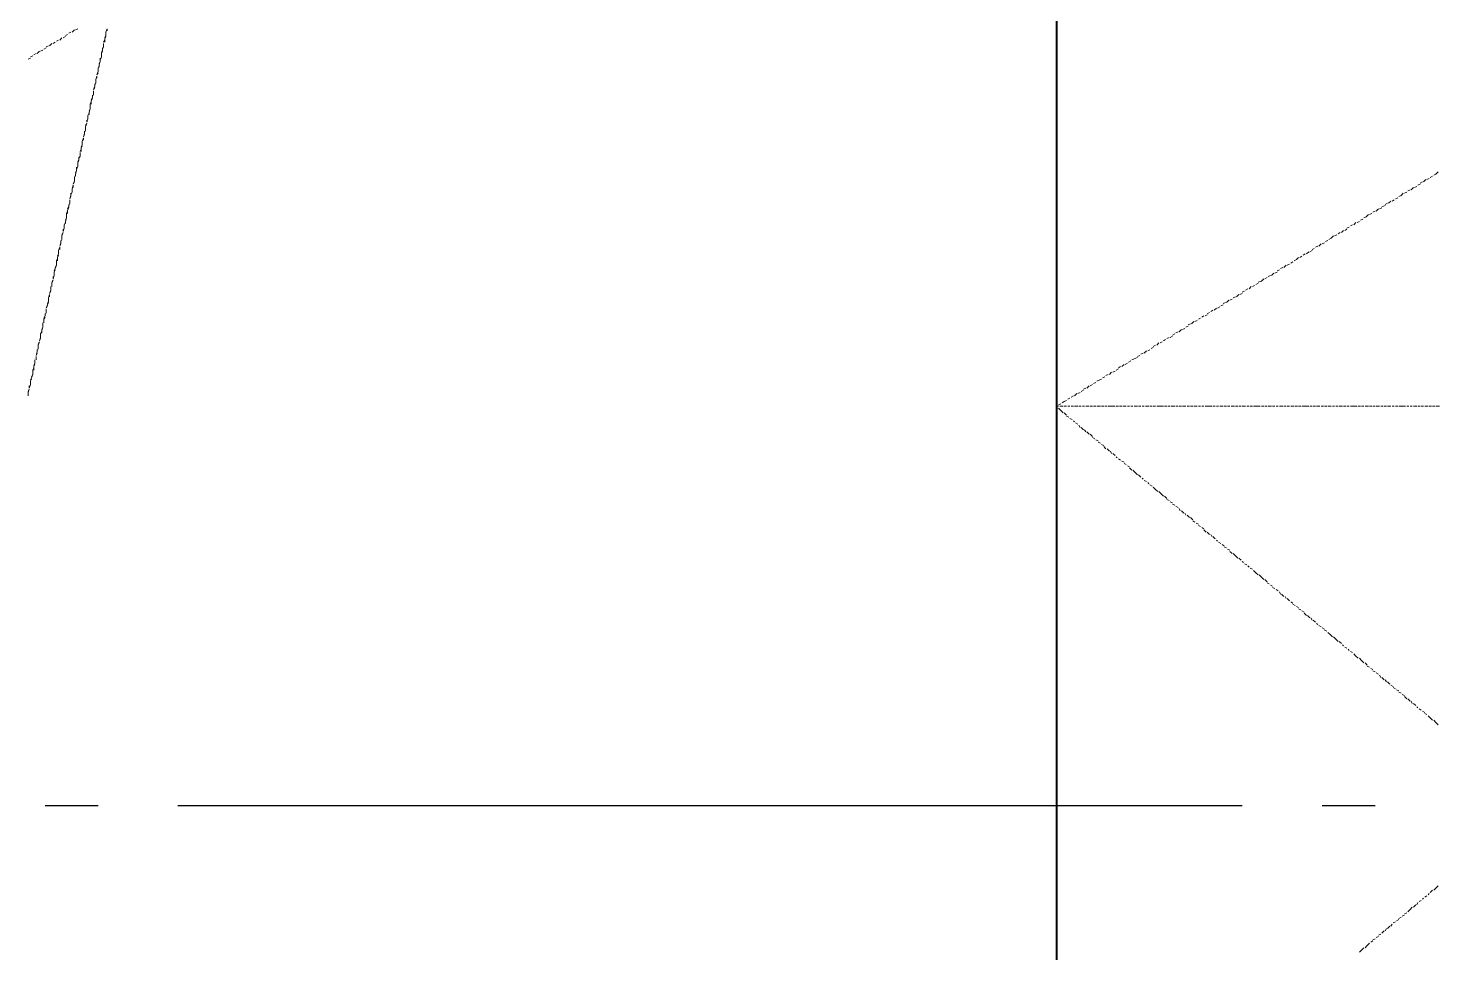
# Model space of a CAD drawing. Extents: x 8 to 21351, y 0 to 420.
# Drawn here: x 15822.68 to 15849.2, y 200.54 to 217.92 of the extents above; entities that cross this region are included whole.
import ezdxf

# ---------------------------------------------------------------- set-up
doc = ezdxf.new("R2010")
doc.units = 0

msp = doc.modelspace()

# ---------------------------------------------------------------- linework, layer by layer
at = {"color": 7, "lineweight": 40}
msp.add_line((15842.009, 262.065), (15842.009, 174.561), dxfattribs=at)
at = {"lineweight": 25}
for p, q in [((15842.009, 221.911), (15842.009, 201.909)), ((15823.996, 203.306), (15823.001, 203.306)), ((15845.502, 203.306), (15825.499, 203.306)), ((15847.999, 203.306), (15847.004, 203.306))]:
    msp.add_line(p, q, dxfattribs=at)
at = {"color": 7, "lineweight": 5}
for p, q in [((15823.213, 217.678), (15823.255, 217.699)), ((15823.277, 217.699), (15823.319, 217.742)), ((15823.34, 217.742), (15823.382, 217.763)), ((15823.382, 217.784), (15823.425, 217.805)), ((15823.446, 217.826), (15823.488, 217.847)), ((15823.509, 217.847), (15823.552, 217.89)), ((15823.573, 217.89), (15823.615, 217.911)), ((15824.102, 217.657), (15824.123, 217.699)), ((15824.144, 217.784), (15824.123, 217.742)), ((15824.123, 217.72), (15824.144, 217.763)), ((15824.123, 217.72), (15824.123, 217.657)), ((15824.144, 217.847), (15824.166, 217.911)), ((15824.144, 217.847), (15824.144, 217.805)), ((15824.144, 217.784), (15824.144, 217.826)), ((15824.166, 217.911), (15824.166, 217.869)), ((15842.009, 217.911), (15842.009, 217.847)), ((15842.009, 217.826), (15842.009, 217.784)), ((15842.009, 217.763), (15842.009, 217.72)), ((15842.009, 217.699), (15842.009, 217.636)), ((15822.726, 217.382), (15822.769, 217.403)), ((15822.79, 217.424), (15822.832, 217.445)), ((15822.853, 217.445), (15822.896, 217.488)), ((15822.917, 217.488), (15822.959, 217.509)), ((15822.98, 217.53), (15823.023, 217.551)), ((15823.023, 217.572), (15823.065, 217.593)), ((15823.086, 217.593), (15823.128, 217.636)), ((15823.15, 217.636), (15823.192, 217.657)), ((15824.081, 217.509), (15824.06, 217.466)), ((15824.06, 217.445), (15824.081, 217.488)), ((15824.06, 217.445), (15824.06, 217.382)), ((15824.06, 217.382), (15824.06, 217.424)), ((15824.102, 217.572), (15824.081, 217.53)), ((15824.081, 217.509), (15824.081, 217.551)), ((15824.102, 217.572), (15824.102, 217.636)), ((15824.102, 217.636), (15824.102, 217.593)), ((15842.009, 217.636), (15842.009, 217.572)), ((15842.009, 217.551), (15842.009, 217.509)), ((15842.009, 217.488), (15842.009, 217.445)), ((15842.009, 217.424), (15842.009, 217.361)), ((15822.684, 217.339), (15822.726, 217.361)), ((15823.996, 217.17), (15824.017, 217.212)), ((15823.996, 217.17), (15823.996, 217.128)), ((15823.996, 217.107), (15823.996, 217.149)), ((15824.017, 217.233), (15824.039, 217.297)), ((15824.039, 217.297), (15824.017, 217.255)), ((15824.017, 217.233), (15824.017, 217.191)), ((15824.06, 217.382), (15824.039, 217.318)), ((15824.039, 217.297), (15824.039, 217.361)), ((15842.009, 217.339), (15842.009, 217.297)), ((15842.009, 217.276), (15842.009, 217.233)), ((15842.009, 217.212), (15842.009, 217.149)), ((15842.009, 217.128), (15842.009, 217.085)), ((15823.954, 216.895), (15823.933, 216.852)), ((15823.933, 216.831), (15823.933, 216.874)), ((15823.954, 216.958), (15823.975, 217.022)), ((15823.954, 216.958), (15823.954, 216.916)), ((15823.954, 216.895), (15823.954, 216.937)), ((15823.996, 217.107), (15823.975, 217.043)), ((15823.975, 217.043), (15823.996, 217.085)), ((15823.975, 217.022), (15823.975, 216.98)), ((15842.009, 217.064), (15842.009, 217.022)), ((15842.009, 217.001), (15842.009, 216.937)), ((15842.009, 216.916), (15842.009, 216.874)), ((15823.89, 216.62), (15823.869, 216.577)), ((15823.869, 216.556), (15823.89, 216.599)), ((15823.912, 216.683), (15823.89, 216.641)), ((15823.89, 216.62), (15823.89, 216.662)), ((15823.933, 216.831), (15823.912, 216.768)), ((15823.912, 216.768), (15823.933, 216.81)), ((15823.912, 216.683), (15823.912, 216.747)), ((15823.912, 216.747), (15823.912, 216.704)), ((15842.009, 216.852), (15842.009, 216.81)), ((15842.009, 216.789), (15842.009, 216.726)), ((15842.009, 216.726), (15842.009, 216.662)), ((15842.009, 216.641), (15842.009, 216.599)), ((15823.827, 216.345), (15823.848, 216.408)), ((15823.848, 216.408), (15823.827, 216.366)), ((15823.827, 216.345), (15823.827, 216.302)), ((15823.848, 216.493), (15823.869, 216.535)), ((15823.848, 216.493), (15823.848, 216.429)), ((15823.848, 216.408), (15823.848, 216.471)), ((15823.869, 216.556), (15823.869, 216.493)), ((15842.009, 216.577), (15842.009, 216.535)), ((15842.009, 216.514), (15842.009, 216.45)), ((15842.009, 216.429), (15842.009, 216.387)), ((15842.009, 216.366), (15842.009, 216.323)), ((15823.763, 216.069), (15823.785, 216.133)), ((15823.785, 216.133), (15823.763, 216.09)), ((15823.763, 216.069), (15823.763, 216.027)), ((15823.806, 216.218), (15823.785, 216.154)), ((15823.785, 216.154), (15823.785, 216.196)), ((15823.806, 216.281), (15823.827, 216.323)), ((15823.806, 216.281), (15823.806, 216.239)), ((15823.806, 216.218), (15823.806, 216.26)), ((15842.009, 216.302), (15842.009, 216.239)), ((15842.009, 216.218), (15842.009, 216.175)), ((15842.009, 216.154), (15842.009, 216.112)), ((15842.009, 216.09), (15842.009, 216.027)), ((15823.7, 215.794), (15823.721, 215.858)), ((15823.742, 215.942), (15823.721, 215.879)), ((15823.721, 215.879), (15823.742, 215.921)), ((15823.721, 215.858), (15823.721, 215.815)), ((15823.763, 216.006), (15823.742, 215.964)), ((15823.742, 215.942), (15823.742, 215.985)), ((15823.763, 216.006), (15823.763, 216.048)), ((15842.009, 216.006), (15842.009, 215.964)), ((15842.009, 215.942), (15842.009, 215.9)), ((15842.009, 215.879), (15842.009, 215.815)), ((15842.009, 215.815), (15842.009, 215.752)), ((15823.658, 215.604), (15823.679, 215.646)), ((15823.658, 215.519), (15823.658, 215.583)), ((15823.658, 215.583), (15823.658, 215.54)), ((15823.7, 215.731), (15823.679, 215.688)), ((15823.679, 215.667), (15823.7, 215.709)), ((15823.679, 215.667), (15823.679, 215.604)), ((15823.7, 215.794), (15823.7, 215.752)), ((15823.7, 215.731), (15823.7, 215.773)), ((15842.009, 215.731), (15842.009, 215.688)), ((15842.009, 215.667), (15842.009, 215.625)), ((15842.009, 215.604), (15842.009, 215.54)), ((15823.615, 215.328), (15823.594, 215.265)), ((15823.594, 215.244), (15823.594, 215.307)), ((15823.636, 215.456), (15823.615, 215.413)), ((15823.615, 215.392), (15823.636, 215.434)), ((15823.615, 215.392), (15823.615, 215.328)), ((15823.615, 215.328), (15823.615, 215.371)), ((15823.658, 215.519), (15823.636, 215.477)), ((15823.636, 215.456), (15823.636, 215.498)), ((15842.009, 215.519), (15842.009, 215.477)), ((15842.009, 215.456), (15842.009, 215.413)), ((15842.009, 215.392), (15842.009, 215.328)), ((15842.009, 215.307), (15842.009, 215.265)), ((15823.552, 215.053), (15823.531, 214.99)), ((15823.531, 214.99), (15823.552, 215.032)), ((15823.552, 215.117), (15823.573, 215.159)), ((15823.552, 215.117), (15823.552, 215.075)), ((15823.552, 215.053), (15823.552, 215.096)), ((15823.573, 215.18), (15823.594, 215.244)), ((15823.594, 215.244), (15823.573, 215.202)), ((15823.573, 215.18), (15823.573, 215.138)), ((15842.009, 215.244), (15842.009, 215.202)), ((15842.009, 215.18), (15842.009, 215.117)), ((15842.009, 215.096), (15842.009, 215.053)), ((15842.009, 215.032), (15842.009, 214.99)), ((15848.846, 215.011), (15848.888, 215.032)), ((15848.909, 215.032), (15848.952, 215.075)), ((15848.973, 215.075), (15849.015, 215.096)), ((15849.036, 215.117), (15849.079, 215.138)), ((15849.1, 215.159), (15849.142, 215.18)), ((15849.142, 215.18), (15849.185, 215.223)), ((15823.488, 214.778), (15823.467, 214.715)), ((15823.467, 214.715), (15823.488, 214.757)), ((15823.509, 214.842), (15823.488, 214.799)), ((15823.488, 214.778), (15823.488, 214.821)), ((15823.509, 214.905), (15823.531, 214.969)), ((15823.509, 214.905), (15823.509, 214.863)), ((15823.509, 214.842), (15823.509, 214.884)), ((15823.531, 214.969), (15823.531, 214.926)), ((15842.009, 214.969), (15842.009, 214.905)), ((15842.009, 214.905), (15842.009, 214.842)), ((15842.009, 214.821), (15842.009, 214.778)), ((15842.009, 214.757), (15842.009, 214.715)), ((15848.444, 214.757), (15848.486, 214.778)), ((15848.486, 214.778), (15848.528, 214.821)), ((15848.55, 214.821), (15848.592, 214.842)), ((15848.613, 214.863), (15848.655, 214.884)), ((15848.677, 214.884), (15848.719, 214.926)), ((15848.74, 214.926), (15848.782, 214.947)), ((15848.804, 214.969), (15848.846, 214.99)), ((15823.404, 214.44), (15823.425, 214.482)), ((15823.446, 214.566), (15823.425, 214.524)), ((15823.425, 214.503), (15823.446, 214.545)), ((15823.425, 214.503), (15823.425, 214.44)), ((15823.467, 214.63), (15823.446, 214.588)), ((15823.446, 214.566), (15823.446, 214.609)), ((15823.467, 214.63), (15823.467, 214.693)), ((15823.467, 214.693), (15823.467, 214.651)), ((15842.009, 214.693), (15842.009, 214.63)), ((15842.009, 214.609), (15842.009, 214.566)), ((15842.009, 214.545), (15842.009, 214.503)), ((15842.009, 214.482), (15842.009, 214.418)), ((15847.957, 214.461), (15847.999, 214.482)), ((15848.02, 214.482), (15848.063, 214.524)), ((15848.084, 214.524), (15848.126, 214.545)), ((15848.126, 214.566), (15848.19, 214.588)), ((15848.19, 214.609), (15848.232, 214.63)), ((15848.253, 214.63), (15848.296, 214.672)), ((15848.317, 214.672), (15848.359, 214.693)), ((15848.38, 214.715), (15848.423, 214.736)), ((15823.361, 214.228), (15823.382, 214.27)), ((15823.361, 214.228), (15823.361, 214.185)), ((15823.382, 214.291), (15823.404, 214.355)), ((15823.404, 214.355), (15823.382, 214.312)), ((15823.382, 214.291), (15823.382, 214.249)), ((15823.404, 214.44), (15823.404, 214.376)), ((15823.404, 214.355), (15823.404, 214.418)), ((15842.009, 214.397), (15842.009, 214.355)), ((15842.009, 214.334), (15842.009, 214.291)), ((15842.009, 214.27), (15842.009, 214.207)), ((15847.534, 214.207), (15847.576, 214.228)), ((15847.597, 214.228), (15847.639, 214.27)), ((15847.661, 214.27), (15847.703, 214.291)), ((15847.724, 214.312), (15847.766, 214.334)), ((15847.788, 214.355), (15847.83, 214.376)), ((15847.83, 214.376), (15847.872, 214.418)), ((15847.893, 214.418), (15847.936, 214.44)), ((15823.319, 213.953), (15823.298, 213.91)), ((15823.319, 214.016), (15823.34, 214.08)), ((15823.34, 214.08), (15823.319, 214.037)), ((15823.319, 214.016), (15823.319, 213.974)), ((15823.319, 213.953), (15823.319, 213.995)), ((15823.361, 214.164), (15823.34, 214.101)), ((15823.34, 214.101), (15823.34, 214.143)), ((15823.361, 214.164), (15823.361, 214.207)), ((15842.009, 214.185), (15842.009, 214.143)), ((15842.009, 214.122), (15842.009, 214.08)), ((15842.009, 214.059), (15842.009, 213.995)), ((15842.009, 213.995), (15842.009, 213.931)), ((15847.131, 213.953), (15847.174, 213.974)), ((15847.174, 213.974), (15847.216, 214.016)), ((15847.237, 214.016), (15847.28, 214.037)), ((15847.301, 214.059), (15847.343, 214.08)), ((15847.364, 214.08), (15847.407, 214.122)), ((15847.428, 214.122), (15847.47, 214.143)), ((15847.47, 214.164), (15847.512, 214.185)), ((15823.255, 213.741), (15823.277, 213.804)), ((15823.255, 213.741), (15823.255, 213.699)), ((15823.255, 213.678), (15823.255, 213.72)), ((15823.298, 213.889), (15823.277, 213.826)), ((15823.277, 213.826), (15823.298, 213.868)), ((15823.277, 213.804), (15823.277, 213.762)), ((15823.298, 213.889), (15823.298, 213.931)), ((15842.009, 213.91), (15842.009, 213.868)), ((15842.009, 213.847), (15842.009, 213.804)), ((15842.009, 213.783), (15842.009, 213.72)), ((15842.009, 213.699), (15842.009, 213.656)), ((15846.708, 213.678), (15846.75, 213.72)), ((15846.772, 213.72), (15846.814, 213.741)), ((15846.814, 213.762), (15846.856, 213.783)), ((15846.877, 213.804), (15846.92, 213.826)), ((15846.941, 213.826), (15846.983, 213.868)), ((15847.004, 213.868), (15847.047, 213.889)), ((15847.068, 213.91), (15847.11, 213.931)), ((15823.192, 213.402), (15823.213, 213.466)), ((15823.213, 213.466), (15823.192, 213.423)), ((15823.213, 213.55), (15823.234, 213.593)), ((15823.213, 213.55), (15823.213, 213.487)), ((15823.213, 213.466), (15823.213, 213.529)), ((15823.255, 213.678), (15823.234, 213.635)), ((15823.234, 213.614), (15823.255, 213.656)), ((15823.234, 213.614), (15823.234, 213.55)), ((15842.009, 213.635), (15842.009, 213.593)), ((15842.009, 213.572), (15842.009, 213.508)), ((15842.009, 213.487), (15842.009, 213.445)), ((15842.009, 213.423), (15842.009, 213.381)), ((15846.221, 213.402), (15846.264, 213.423)), ((15846.285, 213.423), (15846.327, 213.466)), ((15846.348, 213.466), (15846.391, 213.487)), ((15846.412, 213.508), (15846.454, 213.529)), ((15846.475, 213.55), (15846.518, 213.572)), ((15846.518, 213.572), (15846.56, 213.614)), ((15846.581, 213.614), (15846.623, 213.635)), ((15846.645, 213.656), (15846.687, 213.678)), ((15823.128, 213.127), (15823.15, 213.191)), ((15823.15, 213.191), (15823.128, 213.148)), ((15823.171, 213.275), (15823.15, 213.212)), ((15823.15, 213.212), (15823.15, 213.254)), ((15823.192, 213.402), (15823.171, 213.36)), ((15823.171, 213.339), (15823.192, 213.381)), ((15823.171, 213.339), (15823.171, 213.297)), ((15823.171, 213.275), (15823.171, 213.318)), ((15842.009, 213.36), (15842.009, 213.297)), ((15842.009, 213.275), (15842.009, 213.233)), ((15842.009, 213.212), (15842.009, 213.169)), ((15845.798, 213.148), (15845.861, 213.169)), ((15845.861, 213.169), (15845.904, 213.212)), ((15845.925, 213.212), (15845.967, 213.233)), ((15845.988, 213.254), (15846.031, 213.275)), ((15846.052, 213.275), (15846.094, 213.318)), ((15846.115, 213.318), (15846.158, 213.339)), ((15846.158, 213.36), (15846.2, 213.381)), ((15823.065, 212.852), (15823.086, 212.916)), ((15823.107, 213), (15823.086, 212.937)), ((15823.086, 212.937), (15823.107, 212.979)), ((15823.086, 212.916), (15823.086, 212.873)), ((15823.107, 213.064), (15823.107, 213.021)), ((15823.107, 213), (15823.107, 213.042)), ((15823.128, 213.127), (15823.128, 213.085)), ((15823.128, 213.064), (15823.128, 213.106)), ((15842.009, 213.148), (15842.009, 213.085)), ((15842.009, 213.085), (15842.009, 213.021)), ((15842.009, 213), (15842.009, 212.958)), ((15842.009, 212.937), (15842.009, 212.894)), ((15845.396, 212.873), (15845.438, 212.916)), ((15845.459, 212.916), (15845.502, 212.937)), ((15845.502, 212.958), (15845.544, 212.979)), ((15845.565, 213), (15845.607, 213.021)), ((15845.629, 213.021), (15845.671, 213.064)), ((15845.692, 213.064), (15845.734, 213.085)), ((15845.756, 213.106), (15845.798, 213.127)), ((15823.044, 212.725), (15823.023, 212.661)), ((15823.023, 212.661), (15823.044, 212.704)), ((15823.023, 212.577), (15823.023, 212.64)), ((15823.023, 212.64), (15823.023, 212.598)), ((15823.065, 212.788), (15823.044, 212.746)), ((15823.044, 212.725), (15823.065, 212.767)), ((15823.065, 212.852), (15823.065, 212.81)), ((15823.065, 212.788), (15823.065, 212.831)), ((15842.009, 212.873), (15842.009, 212.81)), ((15842.009, 212.788), (15842.009, 212.746)), ((15842.009, 212.725), (15842.009, 212.683)), ((15842.009, 212.661), (15842.009, 212.598)), ((15844.972, 212.619), (15845.015, 212.661)), ((15845.036, 212.661), (15845.078, 212.683)), ((15845.099, 212.704), (15845.142, 212.725)), ((15845.142, 212.746), (15845.184, 212.767)), ((15845.205, 212.767), (15845.248, 212.81)), ((15845.269, 212.81), (15845.311, 212.831)), ((15845.332, 212.852), (15845.375, 212.873)), ((15822.959, 212.386), (15822.959, 212.323)), ((15822.959, 212.302), (15822.959, 212.365)), ((15823.001, 212.513), (15822.98, 212.471)), ((15822.98, 212.45), (15823.001, 212.492)), ((15822.98, 212.45), (15822.98, 212.386)), ((15822.98, 212.386), (15822.98, 212.429)), ((15823.023, 212.577), (15823.001, 212.535)), ((15823.001, 212.513), (15823.001, 212.556)), ((15842.009, 212.577), (15842.009, 212.535)), ((15842.009, 212.513), (15842.009, 212.471)), ((15842.009, 212.45), (15842.009, 212.386)), ((15842.009, 212.365), (15842.009, 212.323)), ((15844.486, 212.344), (15844.528, 212.365)), ((15844.549, 212.365), (15844.591, 212.407)), ((15844.613, 212.407), (15844.655, 212.429)), ((15844.676, 212.45), (15844.718, 212.471)), ((15844.74, 212.492), (15844.782, 212.513)), ((15844.803, 212.513), (15844.845, 212.535)), ((15844.845, 212.556), (15844.888, 212.577)), ((15844.909, 212.598), (15844.951, 212.619)), ((15822.917, 212.111), (15822.896, 212.048)), ((15822.896, 212.048), (15822.917, 212.09)), ((15822.917, 212.175), (15822.938, 212.217)), ((15822.917, 212.175), (15822.917, 212.132)), ((15822.917, 212.111), (15822.917, 212.154)), ((15822.938, 212.238), (15822.959, 212.302)), ((15822.959, 212.302), (15822.938, 212.259)), ((15822.938, 212.238), (15822.938, 212.196)), ((15842.009, 212.302), (15842.009, 212.259)), ((15842.009, 212.238), (15842.009, 212.175)), ((15842.009, 212.175), (15842.009, 212.111)), ((15842.009, 212.09), (15842.009, 212.048)), ((15844.083, 212.09), (15844.126, 212.111)), ((15844.147, 212.111), (15844.189, 212.132)), ((15844.189, 212.154), (15844.232, 212.175)), ((15844.253, 212.196), (15844.295, 212.217)), ((15844.316, 212.217), (15844.359, 212.259)), ((15844.38, 212.259), (15844.422, 212.28)), ((15844.443, 212.302), (15844.486, 212.323)), ((15822.853, 211.836), (15822.832, 211.773)), ((15822.874, 211.899), (15822.853, 211.857)), ((15822.853, 211.836), (15822.853, 211.878)), ((15822.874, 211.963), (15822.896, 212.026)), ((15822.896, 212.026), (15822.874, 211.984)), ((15822.874, 211.963), (15822.874, 211.921)), ((15822.874, 211.899), (15822.874, 211.942)), ((15842.009, 212.026), (15842.009, 211.984)), ((15842.009, 211.963), (15842.009, 211.899)), ((15842.009, 211.878), (15842.009, 211.836)), ((15843.66, 211.815), (15843.702, 211.857)), ((15843.724, 211.857), (15843.766, 211.878)), ((15843.787, 211.899), (15843.829, 211.921)), ((15843.829, 211.942), (15843.872, 211.963)), ((15843.893, 211.963), (15843.935, 212.005)), ((15843.956, 212.005), (15843.999, 212.026)), ((15844.02, 212.048), (15844.062, 212.069)), ((15822.811, 211.624), (15822.79, 211.582)), ((15822.79, 211.561), (15822.811, 211.603)), ((15822.79, 211.561), (15822.79, 211.497)), ((15822.811, 211.688), (15822.811, 211.645)), ((15822.811, 211.624), (15822.811, 211.667)), ((15822.832, 211.773), (15822.853, 211.815)), ((15822.832, 211.688), (15822.832, 211.751)), ((15822.832, 211.751), (15822.832, 211.709)), ((15842.009, 211.815), (15842.009, 211.773)), ((15842.009, 211.751), (15842.009, 211.688)), ((15842.009, 211.667), (15842.009, 211.624)), ((15842.009, 211.603), (15842.009, 211.561)), ((15843.173, 211.54), (15843.216, 211.561)), ((15843.237, 211.561), (15843.279, 211.603)), ((15843.3, 211.603), (15843.343, 211.624)), ((15843.364, 211.645), (15843.406, 211.667)), ((15843.427, 211.688), (15843.47, 211.709)), ((15843.47, 211.709), (15843.533, 211.73)), ((15843.533, 211.751), (15843.575, 211.773)), ((15843.597, 211.794), (15843.639, 211.815)), ((15822.747, 211.349), (15822.726, 211.307)), ((15822.726, 211.286), (15822.747, 211.328)), ((15822.747, 211.349), (15822.769, 211.413)), ((15822.769, 211.413), (15822.747, 211.37)), ((15822.769, 211.497), (15822.79, 211.54)), ((15822.769, 211.497), (15822.769, 211.434)), ((15822.769, 211.413), (15822.769, 211.476)), ((15842.009, 211.54), (15842.009, 211.476)), ((15842.009, 211.455), (15842.009, 211.413)), ((15842.009, 211.392), (15842.009, 211.349)), ((15842.009, 211.328), (15842.009, 211.264)), ((15842.771, 211.286), (15842.813, 211.307)), ((15842.813, 211.307), (15842.856, 211.328)), ((15842.877, 211.349), (15842.919, 211.37)), ((15842.94, 211.392), (15842.983, 211.413)), ((15843.004, 211.413), (15843.046, 211.455)), ((15843.067, 211.455), (15843.11, 211.476)), ((15843.131, 211.497), (15843.173, 211.518)), ((15822.684, 211.074), (15822.705, 211.137)), ((15822.705, 211.137), (15822.684, 211.095)), ((15822.684, 211.074), (15822.684, 211.032)), ((15822.684, 211.011), (15822.684, 211.053)), ((15822.726, 211.222), (15822.705, 211.159)), ((15822.705, 211.159), (15822.705, 211.201)), ((15822.726, 211.286), (15822.726, 211.243)), ((15822.726, 211.222), (15822.726, 211.264)), ((15842.009, 211.264), (15842.009, 211.201)), ((15842.009, 211.18), (15842.009, 211.137)), ((15842.009, 211.116), (15842.009, 211.074)), ((15842.009, 211.053), (15842.009, 210.989)), ((15842.348, 211.011), (15842.39, 211.053)), ((15842.411, 211.053), (15842.454, 211.074)), ((15842.475, 211.095), (15842.517, 211.116)), ((15842.517, 211.137), (15842.559, 211.159)), ((15842.581, 211.159), (15842.623, 211.201)), ((15842.644, 211.201), (15842.686, 211.222)), ((15842.708, 211.243), (15842.75, 211.264)), ((15842.009, 210.968), (15842.009, 210.926)), ((15842.009, 210.905), (15842.009, 210.862)), ((15842.009, 210.841), (15842.009, 210.778)), ((15842.009, 210.82), (15842.051, 210.82)), ((15842.03, 210.778), (15842.009, 210.82)), ((15842.009, 210.82), (15842.03, 210.82)), ((15842.051, 210.841), (15842.094, 210.862)), ((15842.094, 210.735), (15842.051, 210.778)), ((15842.073, 210.82), (15842.136, 210.82)), ((15842.115, 210.883), (15842.157, 210.905)), ((15842.157, 210.905), (15842.2, 210.926)), ((15842.157, 210.82), (15842.2, 210.82)), ((15842.221, 210.947), (15842.263, 210.968)), ((15842.221, 210.82), (15842.263, 210.82)), ((15842.284, 210.989), (15842.327, 211.011)), ((15842.284, 210.82), (15842.327, 210.82)), ((15842.348, 210.82), (15842.411, 210.82)), ((15842.432, 210.82), (15842.475, 210.82)), ((15842.496, 210.82), (15842.538, 210.82)), ((15842.559, 210.82), (15842.623, 210.82)), ((15842.644, 210.82), (15842.686, 210.82)), ((15842.708, 210.82), (15842.75, 210.82)), ((15842.771, 210.82), (15842.835, 210.82)), ((15842.856, 210.82), (15842.898, 210.82)), ((15842.919, 210.82), (15842.962, 210.82)), ((15842.983, 210.82), (15843.046, 210.82)), ((15843.046, 210.82), (15843.11, 210.82)), ((15843.131, 210.82), (15843.173, 210.82)), ((15843.194, 210.82), (15843.237, 210.82)), ((15843.258, 210.82), (15843.321, 210.82)), ((15843.343, 210.82), (15843.385, 210.82)), ((15843.406, 210.82), (15843.448, 210.82)), ((15843.47, 210.82), (15843.533, 210.82)), ((15843.554, 210.82), (15843.597, 210.82)), ((15843.618, 210.82), (15843.66, 210.82)), ((15843.681, 210.82), (15843.745, 210.82)), ((15843.766, 210.82), (15843.808, 210.82)), ((15843.829, 210.82), (15843.872, 210.82)), ((15843.893, 210.82), (15843.956, 210.82)), ((15843.956, 210.82), (15844.02, 210.82)), ((15844.041, 210.82), (15844.083, 210.82)), ((15844.105, 210.82), (15844.147, 210.82)), ((15844.168, 210.82), (15844.232, 210.82)), ((15844.253, 210.82), (15844.295, 210.82)), ((15844.316, 210.82), (15844.359, 210.82)), ((15844.38, 210.82), (15844.443, 210.82)), ((15844.464, 210.82), (15844.507, 210.82)), ((15844.528, 210.82), (15844.57, 210.82)), ((15844.591, 210.82), (15844.655, 210.82)), ((15844.676, 210.82), (15844.718, 210.82)), ((15844.74, 210.82), (15844.782, 210.82)), ((15844.803, 210.82), (15844.867, 210.82)), ((15844.867, 210.82), (15844.93, 210.82)), ((15844.951, 210.82), (15844.994, 210.82)), ((15845.015, 210.82), (15845.057, 210.82)), ((15845.078, 210.82), (15845.142, 210.82)), ((15845.163, 210.82), (15845.205, 210.82)), ((15845.226, 210.82), (15845.269, 210.82)), ((15845.29, 210.82), (15845.353, 210.82)), ((15845.375, 210.82), (15845.417, 210.82)), ((15845.438, 210.82), (15845.48, 210.82)), ((15845.502, 210.82), (15845.565, 210.82)), ((15845.586, 210.82), (15845.629, 210.82)), ((15845.65, 210.82), (15845.692, 210.82)), ((15845.713, 210.82), (15845.777, 210.82)), ((15845.777, 210.82), (15845.84, 210.82)), ((15845.861, 210.82), (15845.904, 210.82)), ((15845.925, 210.82), (15845.967, 210.82)), ((15845.988, 210.82), (15846.052, 210.82)), ((15846.073, 210.82), (15846.115, 210.82)), ((15846.137, 210.82), (15846.179, 210.82)), ((15846.2, 210.82), (15846.264, 210.82)), ((15846.285, 210.82), (15846.327, 210.82)), ((15846.348, 210.82), (15846.391, 210.82)), ((15846.412, 210.82), (15846.475, 210.82)), ((15846.496, 210.82), (15846.539, 210.82)), ((15846.56, 210.82), (15846.602, 210.82)), ((15846.623, 210.82), (15846.687, 210.82)), ((15846.687, 210.82), (15846.75, 210.82)), ((15846.772, 210.82), (15846.814, 210.82)), ((15846.835, 210.82), (15846.877, 210.82)), ((15846.899, 210.82), (15846.962, 210.82)), ((15846.983, 210.82), (15847.026, 210.82)), ((15847.047, 210.82), (15847.089, 210.82)), ((15847.11, 210.82), (15847.174, 210.82)), ((15847.195, 210.82), (15847.237, 210.82)), ((15847.258, 210.82), (15847.301, 210.82)), ((15847.322, 210.82), (15847.385, 210.82)), ((15847.407, 210.82), (15847.449, 210.82)), ((15847.47, 210.82), (15847.512, 210.82)), ((15847.534, 210.82), (15847.597, 210.82)), ((15847.597, 210.82), (15847.661, 210.82)), ((15847.682, 210.82), (15847.724, 210.82)), ((15847.745, 210.82), (15847.788, 210.82)), ((15847.809, 210.82), (15847.872, 210.82)), ((15847.893, 210.82), (15847.936, 210.82)), ((15847.957, 210.82), (15847.999, 210.82)), ((15848.02, 210.82), (15848.084, 210.82)), ((15848.105, 210.82), (15848.147, 210.82)), ((15848.169, 210.82), (15848.211, 210.82)), ((15848.232, 210.82), (15848.296, 210.82)), ((15848.317, 210.82), (15848.359, 210.82)), ((15848.38, 210.82), (15848.423, 210.82)), ((15848.444, 210.82), (15848.507, 210.82)), ((15848.507, 210.82), (15848.571, 210.82)), ((15848.592, 210.82), (15848.634, 210.82)), ((15848.655, 210.82), (15848.698, 210.82)), ((15848.719, 210.82), (15848.782, 210.82)), ((15848.804, 210.82), (15848.846, 210.82)), ((15848.867, 210.82), (15848.909, 210.82)), ((15848.931, 210.82), (15848.994, 210.82)), ((15849.015, 210.82), (15849.058, 210.82)), ((15849.079, 210.82), (15849.121, 210.82)), ((15849.142, 210.82), (15849.206, 210.82)), ((15842.009, 210.756), (15842.009, 210.714)), ((15842.009, 210.693), (15842.009, 210.651)), ((15842.009, 210.63), (15842.009, 210.566)), ((15842.009, 210.545), (15842.009, 210.502)), ((15842.136, 210.693), (15842.094, 210.735)), ((15842.2, 210.651), (15842.157, 210.693)), ((15842.242, 210.608), (15842.2, 210.63)), ((15842.305, 210.566), (15842.263, 210.587)), ((15842.348, 210.524), (15842.327, 210.545)), ((15842.411, 210.481), (15842.369, 210.502)), ((15842.009, 210.481), (15842.009, 210.439)), ((15842.009, 210.418), (15842.009, 210.354)), ((15842.009, 210.354), (15842.009, 210.291)), ((15842.009, 210.27), (15842.009, 210.227)), ((15842.454, 210.418), (15842.432, 210.46)), ((15842.517, 210.375), (15842.475, 210.418)), ((15842.559, 210.333), (15842.538, 210.375)), ((15842.623, 210.291), (15842.581, 210.333)), ((15842.686, 210.249), (15842.644, 210.291)), ((15842.009, 210.206), (15842.009, 210.164)), ((15842.009, 210.143), (15842.009, 210.079)), ((15842.009, 210.058), (15842.009, 210.016)), ((15842.009, 209.994), (15842.009, 209.952)), ((15842.729, 210.206), (15842.686, 210.227)), ((15842.792, 210.164), (15842.75, 210.185)), ((15842.835, 210.121), (15842.792, 210.143)), ((15842.898, 210.079), (15842.856, 210.1)), ((15842.94, 210.016), (15842.898, 210.058)), ((15843.004, 209.973), (15842.962, 210.016)), ((15843.046, 209.931), (15843.025, 209.973)), ((15842.009, 209.931), (15842.009, 209.868)), ((15842.009, 209.846), (15842.009, 209.804)), ((15842.009, 209.783), (15842.009, 209.74)), ((15842.009, 209.719), (15842.009, 209.656)), ((15843.11, 209.889), (15843.067, 209.931)), ((15843.152, 209.846), (15843.131, 209.868)), ((15843.216, 209.804), (15843.173, 209.825)), ((15843.279, 209.762), (15843.237, 209.783)), ((15843.321, 209.719), (15843.279, 209.74)), ((15842.009, 209.635), (15842.009, 209.592)), ((15842.009, 209.571), (15842.009, 209.529)), ((15842.009, 209.508), (15842.009, 209.444)), ((15842.009, 209.444), (15842.009, 209.381)), ((15843.385, 209.677), (15843.343, 209.698)), ((15843.427, 209.613), (15843.385, 209.656)), ((15843.491, 209.571), (15843.448, 209.613)), ((15843.533, 209.529), (15843.491, 209.571)), ((15843.597, 209.486), (15843.554, 209.529)), ((15843.639, 209.444), (15843.618, 209.465)), ((15842.009, 209.359), (15842.009, 209.317)), ((15842.009, 209.296), (15842.009, 209.254)), ((15842.009, 209.232), (15842.009, 209.169)), ((15843.702, 209.402), (15843.66, 209.423)), ((15843.745, 209.359), (15843.724, 209.381)), ((15843.808, 209.317), (15843.766, 209.338)), ((15843.872, 209.254), (15843.829, 209.296)), ((15843.914, 209.211), (15843.872, 209.254)), ((15843.978, 209.169), (15843.935, 209.211)), ((15842.009, 209.148), (15842.009, 209.106)), ((15842.009, 209.084), (15842.009, 209.042)), ((15842.009, 209.021), (15842.009, 208.957)), ((15842.009, 208.936), (15842.009, 208.894)), ((15844.02, 209.127), (15843.978, 209.169)), ((15844.083, 209.084), (15844.041, 209.127)), ((15844.126, 209.042), (15844.083, 209.063)), ((15844.189, 209), (15844.147, 209.021)), ((15844.232, 208.957), (15844.189, 208.978)), ((15844.295, 208.915), (15844.253, 208.936)), ((15842.009, 208.873), (15842.009, 208.83)), ((15842.009, 208.809), (15842.009, 208.746)), ((15842.009, 208.725), (15842.009, 208.682)), ((15842.009, 208.661), (15842.009, 208.619)), ((15844.337, 208.851), (15844.316, 208.894)), ((15844.401, 208.809), (15844.359, 208.851)), ((15844.443, 208.767), (15844.422, 208.809)), ((15844.507, 208.725), (15844.464, 208.767)), ((15844.57, 208.682), (15844.528, 208.725)), ((15844.613, 208.64), (15844.57, 208.661)), ((15842.009, 208.597), (15842.009, 208.534)), ((15842.009, 208.534), (15842.009, 208.47)), ((15842.009, 208.449), (15842.009, 208.407)), ((15842.009, 208.386), (15842.009, 208.343)), ((15844.676, 208.597), (15844.634, 208.619)), ((15844.718, 208.555), (15844.676, 208.576)), ((15844.782, 208.513), (15844.74, 208.534)), ((15844.824, 208.449), (15844.782, 208.492)), ((15844.888, 208.407), (15844.845, 208.449)), ((15844.93, 208.365), (15844.909, 208.407)), ((15842.009, 208.322), (15842.009, 208.259)), ((15842.009, 208.238), (15842.009, 208.195)), ((15842.009, 208.174), (15842.009, 208.132)), ((15844.994, 208.322), (15844.951, 208.365)), ((15845.036, 208.28), (15845.015, 208.301)), ((15845.099, 208.238), (15845.057, 208.259)), ((15845.163, 208.195), (15845.121, 208.216)), ((15845.205, 208.153), (15845.163, 208.174)), ((15845.269, 208.111), (15845.226, 208.132)), ((15842.009, 208.111), (15842.009, 208.047)), ((15842.009, 208.026), (15842.009, 207.984)), ((15842.009, 207.963), (15842.009, 207.92)), ((15842.009, 207.899), (15842.009, 207.835)), ((15845.311, 208.047), (15845.269, 208.089)), ((15845.375, 208.005), (15845.332, 208.047)), ((15845.417, 207.963), (15845.375, 208.005)), ((15845.48, 207.92), (15845.438, 207.963)), ((15845.523, 207.878), (15845.502, 207.899)), ((15845.586, 207.835), (15845.544, 207.857)), ((15842.009, 207.814), (15842.009, 207.772)), ((15842.009, 207.751), (15842.009, 207.708)), ((15842.009, 207.687), (15842.009, 207.624)), ((15842.009, 207.624), (15842.009, 207.56)), ((15845.629, 207.793), (15845.607, 207.814)), ((15845.692, 207.751), (15845.65, 207.772)), ((15845.756, 207.687), (15845.713, 207.73)), ((15845.798, 207.645), (15845.756, 207.687)), ((15845.861, 207.603), (15845.819, 207.645)), ((15845.904, 207.56), (15845.861, 207.603)), ((15842.009, 207.539), (15842.009, 207.497)), ((15842.009, 207.476), (15842.009, 207.433)), ((15842.009, 207.412), (15842.009, 207.349)), ((15842.009, 207.327), (15842.009, 207.285)), ((15845.967, 207.518), (15845.925, 207.56)), ((15846.01, 207.476), (15845.967, 207.497)), ((15846.073, 207.433), (15846.031, 207.454)), ((15846.115, 207.391), (15846.073, 207.412)), ((15846.179, 207.349), (15846.137, 207.37)), ((15846.221, 207.285), (15846.2, 207.327)), ((15842.009, 207.264), (15842.009, 207.222)), ((15842.009, 207.201), (15842.009, 207.137)), ((15842.009, 207.116), (15842.009, 207.073)), ((15846.285, 207.243), (15846.242, 207.285)), ((15846.327, 207.201), (15846.306, 207.243)), ((15846.391, 207.158), (15846.348, 207.201)), ((15846.454, 207.116), (15846.412, 207.137)), ((15846.496, 207.073), (15846.454, 207.095)), ((15842.009, 207.052), (15842.009, 207.01)), ((15842.009, 206.989), (15842.009, 206.925)), ((15842.009, 206.904), (15842.009, 206.862)), ((15842.009, 206.841), (15842.009, 206.798)), ((15846.56, 207.031), (15846.518, 207.052)), ((15846.602, 206.989), (15846.56, 207.01)), ((15846.666, 206.946), (15846.623, 206.968)), ((15846.708, 206.883), (15846.666, 206.925)), ((15846.772, 206.841), (15846.729, 206.883)), ((15846.814, 206.798), (15846.793, 206.841)), ((15846.877, 206.756), (15846.835, 206.798)), ((15842.009, 206.777), (15842.009, 206.714)), ((15842.009, 206.714), (15842.009, 206.65)), ((15842.009, 206.629), (15842.009, 206.587)), ((15842.009, 206.565), (15842.009, 206.523)), ((15846.92, 206.714), (15846.899, 206.735)), ((15846.983, 206.671), (15846.941, 206.692)), ((15847.047, 206.629), (15847.004, 206.65)), ((15847.089, 206.587), (15847.047, 206.608)), ((15847.153, 206.523), (15847.11, 206.565)), ((15847.195, 206.481), (15847.153, 206.523)), ((15842.009, 206.502), (15842.009, 206.439)), ((15842.009, 206.417), (15842.009, 206.375)), ((15842.009, 206.354), (15842.009, 206.311)), ((15842.009, 206.29), (15842.009, 206.227)), ((15847.258, 206.439), (15847.216, 206.481)), ((15847.301, 206.396), (15847.258, 206.439)), ((15847.364, 206.354), (15847.322, 206.396)), ((15847.407, 206.311), (15847.385, 206.333)), ((15847.47, 206.269), (15847.428, 206.29)), ((15842.009, 206.206), (15842.009, 206.163)), ((15842.009, 206.142), (15842.009, 206.1)), ((15842.009, 206.079), (15842.009, 206.015)), ((15842.009, 205.994), (15842.009, 205.952)), ((15847.512, 206.227), (15847.491, 206.248)), ((15847.576, 206.185), (15847.534, 206.206)), ((15847.639, 206.121), (15847.597, 206.163)), ((15847.682, 206.079), (15847.639, 206.121)), ((15847.745, 206.036), (15847.703, 206.079)), ((15847.788, 205.994), (15847.745, 206.036)), ((15847.851, 205.952), (15847.809, 205.994)), ((15842.009, 205.93), (15842.009, 205.888)), ((15842.009, 205.867), (15842.009, 205.804)), ((15842.009, 205.804), (15842.009, 205.74)), ((15847.893, 205.909), (15847.851, 205.93)), ((15847.957, 205.867), (15847.915, 205.888)), ((15847.999, 205.825), (15847.957, 205.846)), ((15848.063, 205.782), (15848.02, 205.804)), ((15848.105, 205.719), (15848.084, 205.761)), ((15842.009, 205.719), (15842.009, 205.677)), ((15842.009, 205.655), (15842.009, 205.613)), ((15842.009, 205.592), (15842.009, 205.528)), ((15842.009, 205.507), (15842.009, 205.465)), ((15848.169, 205.677), (15848.126, 205.719)), ((15848.211, 205.634), (15848.19, 205.677)), ((15848.274, 205.592), (15848.232, 205.634)), ((15848.338, 205.549), (15848.296, 205.571)), ((15848.38, 205.507), (15848.338, 205.528)), ((15848.444, 205.465), (15848.401, 205.486)), ((15842.009, 205.444), (15842.009, 205.401)), ((15842.009, 205.38), (15842.009, 205.317)), ((15842.009, 205.295), (15842.009, 205.253)), ((15842.009, 205.232), (15842.009, 205.19)), ((15848.486, 205.423), (15848.444, 205.444)), ((15848.55, 205.38), (15848.507, 205.401)), ((15848.592, 205.317), (15848.55, 205.359)), ((15848.655, 205.274), (15848.613, 205.317)), ((15848.698, 205.232), (15848.677, 205.274)), ((15848.761, 205.19), (15848.719, 205.232)), ((15842.009, 205.168), (15842.009, 205.105)), ((15842.009, 205.084), (15842.009, 205.042)), ((15842.009, 205.02), (15842.009, 204.978)), ((15842.009, 204.957), (15842.009, 204.915)), ((15848.804, 205.147), (15848.782, 205.168)), ((15848.867, 205.105), (15848.825, 205.126)), ((15848.931, 205.063), (15848.888, 205.084)), ((15848.973, 205.02), (15848.931, 205.042)), ((15849.036, 204.957), (15848.994, 204.999)), ((15849.079, 204.915), (15849.036, 204.957)), ((15842.009, 204.893), (15842.009, 204.83)), ((15842.009, 204.809), (15842.009, 204.766)), ((15842.009, 204.745), (15842.009, 204.703)), ((15842.009, 204.682), (15842.009, 204.618)), ((15849.142, 204.872), (15849.1, 204.915)), ((15849.185, 204.83), (15849.142, 204.872)), ((15842.009, 204.597), (15842.009, 204.555)), ((15842.009, 204.534), (15842.009, 204.491)), ((15842.009, 204.47), (15842.009, 204.406)), ((15842.009, 204.385), (15842.009, 204.343)), ((15842.009, 204.322), (15842.009, 204.28)), ((15842.009, 204.258), (15842.009, 204.195)), ((15842.009, 204.174), (15842.009, 204.131)), ((15842.009, 204.11), (15842.009, 204.068)), ((15842.009, 204.047), (15842.009, 204.004)), ((15842.009, 203.983), (15842.009, 203.92)), ((15842.009, 203.899), (15842.009, 203.856)), ((15842.009, 203.835), (15842.009, 203.793)), ((15842.009, 203.772), (15842.009, 203.708)), ((15842.009, 203.687), (15842.009, 203.644)), ((15842.009, 203.623), (15842.009, 203.581)), ((15842.009, 203.56), (15842.009, 203.496)), ((15842.009, 203.475), (15842.009, 203.433)), ((15842.009, 203.412), (15842.009, 203.369)), ((15842.009, 203.348), (15842.009, 203.285)), ((15842.009, 203.263), (15842.009, 203.221)), ((15842.009, 203.2), (15842.009, 203.158)), ((15842.009, 203.137), (15842.009, 203.094)), ((15842.009, 203.073), (15842.009, 203.009)), ((15842.009, 202.988), (15842.009, 202.946)), ((15842.009, 202.925), (15842.009, 202.882)), ((15842.009, 202.861), (15842.009, 202.798)), ((15842.009, 202.777), (15842.009, 202.734)), ((15842.009, 202.713), (15842.009, 202.671)), ((15842.009, 202.65), (15842.009, 202.586)), ((15842.009, 202.565), (15842.009, 202.523)), ((15842.009, 202.501), (15842.009, 202.459)), ((15842.009, 202.438), (15842.009, 202.375)), ((15842.009, 202.353), (15842.009, 202.311)), ((15842.009, 202.29), (15842.009, 202.248)), ((15842.009, 202.226), (15842.009, 202.184)), ((15842.009, 202.163), (15842.009, 202.099)), ((15842.009, 202.078), (15842.009, 202.036)), ((15842.009, 202.015), (15842.009, 201.972)), ((15842.009, 201.951), (15842.009, 201.888)), ((15842.009, 201.867), (15842.009, 201.824)), ((15842.009, 201.803), (15842.009, 201.761)), ((15849.1, 201.718), (15849.142, 201.761)), ((15849.142, 201.761), (15849.185, 201.803)), ((15842.009, 201.739), (15842.009, 201.676)), ((15842.009, 201.655), (15842.009, 201.613)), ((15842.009, 201.591), (15842.009, 201.549)), ((15842.009, 201.528), (15842.009, 201.464)), ((15848.782, 201.443), (15848.804, 201.486)), ((15848.825, 201.507), (15848.867, 201.528)), ((15848.888, 201.549), (15848.909, 201.57)), ((15848.931, 201.591), (15848.973, 201.613)), ((15848.994, 201.634), (15849.015, 201.655)), ((15849.036, 201.676), (15849.079, 201.718)), ((15842.009, 201.443), (15842.009, 201.401)), ((15842.009, 201.38), (15842.009, 201.337)), ((15842.009, 201.316), (15842.009, 201.274)), ((15842.009, 201.253), (15842.009, 201.189)), ((15848.507, 201.232), (15848.55, 201.253)), ((15848.55, 201.274), (15848.592, 201.295)), ((15848.613, 201.316), (15848.655, 201.358)), ((15848.655, 201.358), (15848.698, 201.401)), ((15848.719, 201.401), (15848.761, 201.443)), ((15842.009, 201.168), (15842.009, 201.126)), ((15842.009, 201.105), (15842.009, 201.062)), ((15842.009, 201.041), (15842.009, 200.977)), ((15842.009, 200.956), (15842.009, 200.914)), ((15848.126, 200.914), (15848.169, 200.956)), ((15848.19, 200.956), (15848.211, 200.999)), ((15848.232, 200.999), (15848.274, 201.041)), ((15848.296, 201.041), (15848.317, 201.083)), ((15848.338, 201.105), (15848.38, 201.126)), ((15848.401, 201.147), (15848.444, 201.168)), ((15848.444, 201.189), (15848.486, 201.21)), ((15842.009, 200.893), (15842.009, 200.851)), ((15842.009, 200.829), (15842.009, 200.766)), ((15842.009, 200.745), (15842.009, 200.702)), ((15847.851, 200.681), (15847.893, 200.724)), ((15847.915, 200.745), (15847.957, 200.766)), ((15847.957, 200.787), (15847.999, 200.808)), ((15848.02, 200.829), (15848.063, 200.851)), ((15848.063, 200.872), (15848.105, 200.893)), ((15842.009, 200.681), (15842.009, 200.639)), ((15842.009, 200.618), (15842.009, 200.554)), ((15847.703, 200.554), (15847.745, 200.596)), ((15847.745, 200.596), (15847.788, 200.639)), ((15847.809, 200.639), (15847.851, 200.681))]:
    msp.add_line(p, q, dxfattribs=at)

doc.saveas('drawing.dxf')
